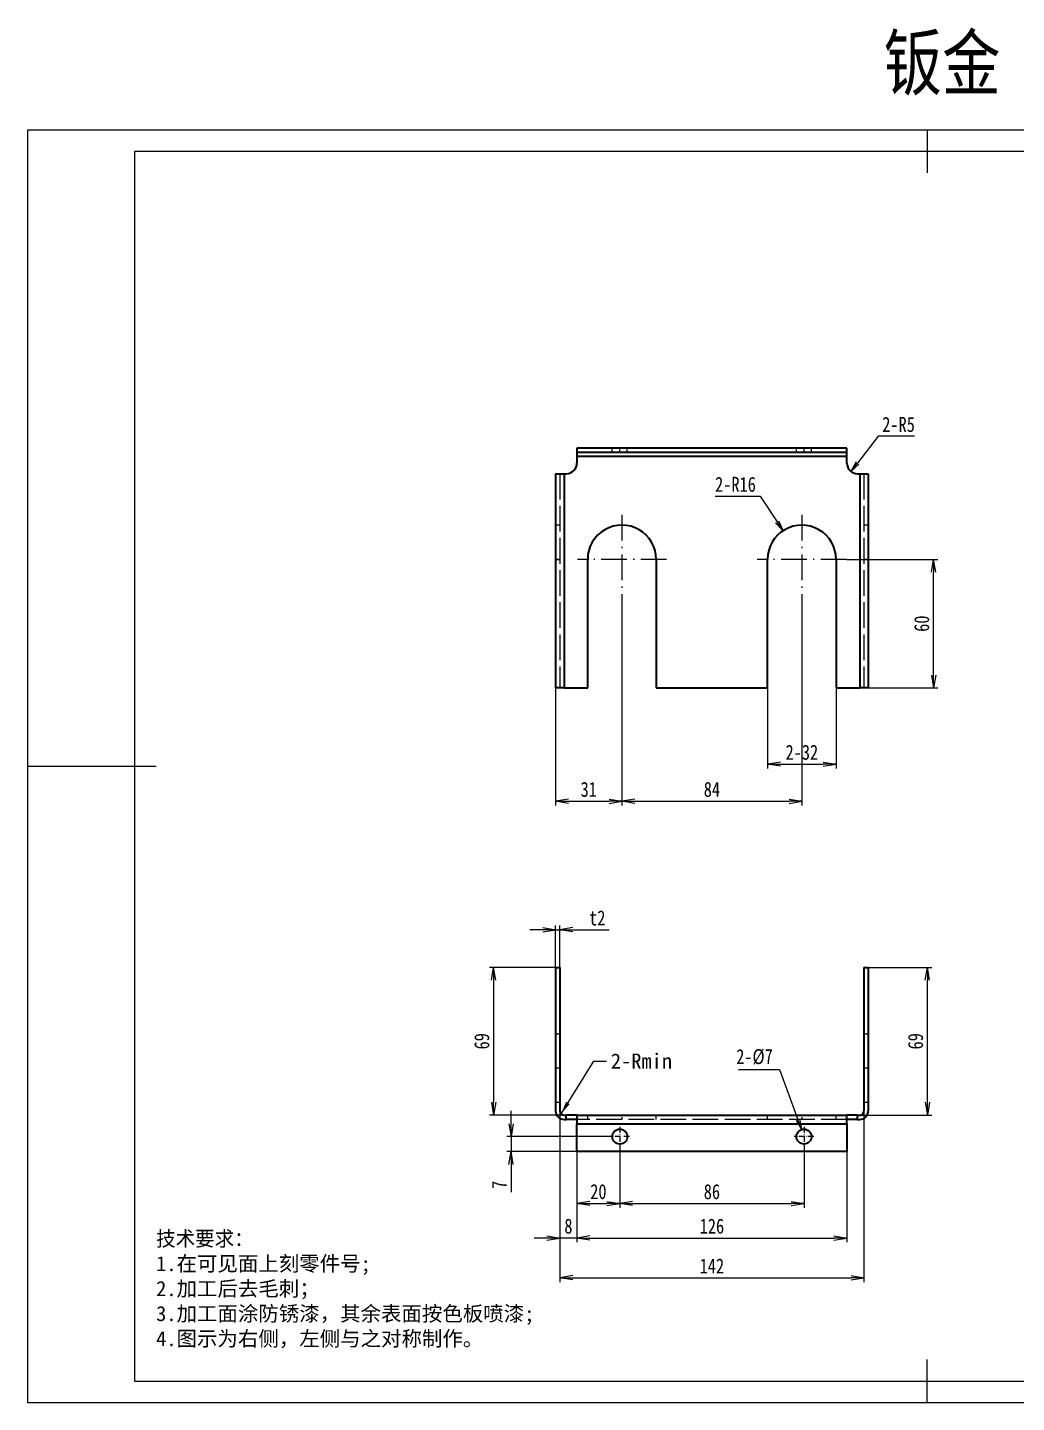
# Model space of a CAD drawing. Header units: millimetres. Extents: x -15766 to 80009, y -9701 to 15159.
# Drawn here: x -7160 to -6698, y 11134 to 11776 of the extents above; entities that cross this region are included whole.
import ezdxf

# ---------------------------------------------------------------- set-up
doc = ezdxf.new("R2010")
doc.units = ezdxf.units.MM
for name, pattern in [('CENTER-HOKUTO_1', [16, 13, -1, 1, -1]), ('DASHDOT', [18.5, 12, -3, 0.5, -3]), ('DASHED', [15, 12, -3]), ('HIDDEN-HOKUTO_1', [2, 1, -1])]:
    doc.linetypes.add(name, pattern=pattern)
doc.layers.get('DEFPOINTS').update_dxf_attribs({"lineweight": 18})
for name, color, linetype, lineweight in [('AM_7', 2, 'CENTER-HOKUTO_1', 18), ('AM_HID', 1, 'HIDDEN-HOKUTO_1', 18), ('AM_VIS', 7, 'Continuous', 18), ('CDRAFT0', 7, 'Continuous', 18), ('DIM', 253, 'Continuous', 20), ('title_frame', 7, 'Continuous', 18), ('word_dim', 9, 'Continuous', 18), ('粗实线层_1', 7, 'Continuous', 15)]:
    doc.layers.add(name, color=color, linetype=linetype, lineweight=lineweight)
doc.styles.add('DIM', font='', dxfattribs={"width": 0.8})
doc.styles.get('DIM').set_extended_font_data('NSimSun')
doc.dimstyles.new('1-2', dxfattribs={"dimscale": 2, "dimtxt": 3.5, "dimasz": 3, "dimexe": 1, "dimexo": 0, "dimgap": 1, "dimtad": 1, "dimdsep": 46, "dimtxsty": 'DIM', "dimblk": 'OPEN', "dimcen": 0, "dimdle": 6, "dimclrd": 256, "dimclre": 256, "dimclrt": 3, "dimazin": 2, "dimtfac": 0.707107, "dimtmove": 0, "dimatfit": 3, "dimfxl": 0, "dimfrac": 2, "dimtolj": 1, "dimarcsym": 0})
doc.dimstyles.new('1-2$3', dxfattribs={"dimscale": 2, "dimtxt": 3.5, "dimasz": 2.5, "dimexe": 1, "dimexo": 0.625, "dimgap": 1.2, "dimtad": 1, "dimtih": 1, "dimtoh": 1, "dimdsep": 46, "dimtxsty": 'DIM', "dimblk": 'OPEN', "dimcen": 0, "dimdle": 5, "dimclrd": 256, "dimclre": 256, "dimclrt": 3, "dimazin": 2, "dimtfac": 0.5, "dimtofl": 0, "dimtmove": 0, "dimatfit": 3, "dimfxl": 0, "dimtolj": 1, "dimarcsym": 0})
doc.dimstyles.new('1-2$4', dxfattribs={"dimscale": 2, "dimtxt": 3.5, "dimasz": 2.5, "dimexe": 1, "dimexo": 0.625, "dimgap": 1, "dimtad": 1, "dimtih": 1, "dimtoh": 1, "dimdsep": 46, "dimtxsty": 'DIM', "dimblk": 'OPEN', "dimcen": 0, "dimdle": 5, "dimclrd": 256, "dimclre": 256, "dimclrt": 3, "dimazin": 2, "dimtfac": 0.5, "dimtofl": 0, "dimtmove": 0, "dimatfit": 3, "dimfxl": 0, "dimtolj": 1, "dimarcsym": 0})

# ---------------------------------------------------------------- blocks, each defined once
blk = doc.blocks.new('*X3')
at = {"layer": 'CDRAFT0'}
for p, q in [((420, 297), (0, 297)), ((0, 297), (0, 0)), ((420, 0), (420, 297)), ((0, 0), (420, 0))]:
    blk.add_line(p, q, dxfattribs=at)
at = {"layer": '粗实线层_1'}
for p, q in [((210, 297), (210, 287)), ((415, 292), (25, 292)), ((25, 292), (25, 5)), ((415, 5), (415, 292)), ((0, 148.5), (30, 148.5)), ((420, 148.5), (410, 148.5)), ((210, 0), (210, 10)), ((25, 5), (415, 5))]:
    blk.add_line(p, q, dxfattribs=at)
blk = doc.blocks.new('_OPEN')
at = {"color": 0, "linetype": 'ByBlock', "lineweight": -2}
for p, q in [((-1, 0.166667), (0, 0)), ((-1, -0.166667), (0, 0)), ((0, 0), (-1, 0))]:
    blk.add_line(p, q, dxfattribs=at)
blk = doc.blocks.new('*D495')
at = {"layer": 'DEFPOINTS', "color": 0, "transparency": 16777216}
for p in [(-6913.25, 11337.24), (-6942.15, 11268.24), (-6909.25, 11268.24)]:
    blk.add_point(p, dxfattribs=at)
at = {"layer": 'DIM', "linetype": 'Continuous', "lineweight": -2, "transparency": 16777216}
for p, q in [((-6913.25, 11337.24), (-6944.15, 11337.24)), ((-6942.15, 11331.24), (-6942.15, 11274.24)), ((-6909.25, 11268.24), (-6944.15, 11268.24))]:
    blk.add_line(p, q, dxfattribs=at)
at = {"layer": 'DIM', "lineweight": -2, "transparency": 16777216, "xscale": 6, "yscale": 6, "zscale": 6}
for p, rotation in [((-6942.15, 11337.24), 90), ((-6942.15, 11268.24), 270)]:
    blk.add_blockref('_OPEN', p, dxfattribs=dict(at, rotation=rotation))
at = {"layer": 'DIM', "color": 3, "transparency": 16777216, "insert": (-6947.65, 11302.74), "char_height": 7, "attachment_point": 5, "rotation": 90, "style": 'DIM'}
blk.add_mtext('\\A1;69', dxfattribs=at)
blk = doc.blocks.new('*D496')
at = {"layer": 'DEFPOINTS', "color": 0, "transparency": 16777216}
for p in [(-6767.25, 11337.24), (-6739.63, 11337.24), (-6771.75, 11268.24)]:
    blk.add_point(p, dxfattribs=at)
at = {"layer": 'DIM', "linetype": 'Continuous', "lineweight": -2, "transparency": 16777216}
for p, q in [((-6767.25, 11337.24), (-6737.63, 11337.24)), ((-6739.63, 11274.24), (-6739.63, 11331.24)), ((-6771.75, 11268.24), (-6737.63, 11268.24))]:
    blk.add_line(p, q, dxfattribs=at)
at = {"layer": 'DIM', "lineweight": -2, "transparency": 16777216, "xscale": 6, "yscale": 6, "zscale": 6}
for p, rotation in [((-6739.63, 11337.24), 90), ((-6739.63, 11268.24), 270)]:
    blk.add_blockref('_OPEN', p, dxfattribs=dict(at, rotation=rotation))
at = {"layer": 'DIM', "color": 3, "transparency": 16777216, "insert": (-6745.13, 11302.74), "char_height": 7, "attachment_point": 5, "rotation": 90, "style": 'DIM'}
blk.add_mtext('\\A1;69', dxfattribs=at)
blk = doc.blocks.new('*D497')
at = {"layer": 'DEFPOINTS', "color": 0, "transparency": 16777216}
for p in [(-6911.25, 11270.24), (-6769.25, 11270.24), (-6769.25, 11192.33)]:
    blk.add_point(p, dxfattribs=at)
at = {"layer": 'DIM', "linetype": 'Continuous', "lineweight": -2, "transparency": 16777216}
for p, q in [((-6911.25, 11270.24), (-6911.25, 11190.33)), ((-6769.25, 11270.24), (-6769.25, 11190.33)), ((-6905.25, 11192.33), (-6775.25, 11192.33))]:
    blk.add_line(p, q, dxfattribs=at)
at = {"layer": 'DIM', "lineweight": -2, "transparency": 16777216, "xscale": 6, "yscale": 6, "zscale": 6, "rotation": 180}
blk.add_blockref('_OPEN', (-6911.25, 11192.33), dxfattribs=at)
at = {"layer": 'DIM', "lineweight": -2, "transparency": 16777216, "xscale": 6, "yscale": 6, "zscale": 6}
blk.add_blockref('_OPEN', (-6769.25, 11192.33), dxfattribs=at)
at = {"layer": 'DIM', "color": 3, "transparency": 16777216, "insert": (-6840.25, 11197.83), "char_height": 7, "attachment_point": 5, "style": 'DIM'}
blk.add_mtext('\\A1;142', dxfattribs=at)
blk = doc.blocks.new('*D498')
at = {"layer": 'DEFPOINTS', "color": 0, "transparency": 16777216}
for p in [(-6903.25, 11251.24), (-6777.25, 11251.24), (-6777.25, 11210.89)]:
    blk.add_point(p, dxfattribs=at)
at = {"layer": 'DIM', "linetype": 'Continuous', "lineweight": -2, "transparency": 16777216}
for p, q in [((-6903.25, 11251.24), (-6903.25, 11208.89)), ((-6777.25, 11251.24), (-6777.25, 11208.89)), ((-6897.25, 11210.89), (-6783.25, 11210.89))]:
    blk.add_line(p, q, dxfattribs=at)
at = {"layer": 'DIM', "lineweight": -2, "transparency": 16777216, "xscale": 6, "yscale": 6, "zscale": 6, "rotation": 180}
blk.add_blockref('_OPEN', (-6903.25, 11210.89), dxfattribs=at)
at = {"layer": 'DIM', "lineweight": -2, "transparency": 16777216, "xscale": 6, "yscale": 6, "zscale": 6}
blk.add_blockref('_OPEN', (-6777.25, 11210.89), dxfattribs=at)
at = {"layer": 'DIM', "color": 3, "transparency": 16777216, "insert": (-6840.25, 11216.39), "char_height": 7, "attachment_point": 5, "style": 'DIM'}
blk.add_mtext('\\A1;126', dxfattribs=at)
blk = doc.blocks.new('*D100')
at = {"layer": 'DEFPOINTS', "color": 0, "transparency": 16777216}
for p in [(-6911.25, 11270.24), (-6903.25, 11251.24), (-6911.25, 11210.89)]:
    blk.add_point(p, dxfattribs=at)
at = {"layer": 'DIM', "linetype": 'Continuous', "lineweight": -2, "transparency": 16777216}
for p, q in [((-6911.25, 11270.24), (-6911.25, 11208.89)), ((-6903.25, 11251.24), (-6903.25, 11208.89)), ((-6917.25, 11210.89), (-6923.25, 11210.89)), ((-6903.25, 11210.89), (-6911.25, 11210.89)), ((-6897.25, 11210.89), (-6891.25, 11210.89))]:
    blk.add_line(p, q, dxfattribs=at)
at = {"layer": 'DIM', "lineweight": -2, "transparency": 16777216, "xscale": 6, "yscale": 6, "zscale": 6}
blk.add_blockref('_OPEN', (-6911.25, 11210.89), dxfattribs=at)
at = {"layer": 'DIM', "lineweight": -2, "transparency": 16777216, "xscale": 6, "yscale": 6, "zscale": 6, "rotation": 180}
blk.add_blockref('_OPEN', (-6903.25, 11210.89), dxfattribs=at)
at = {"layer": 'DIM', "color": 3, "transparency": 16777216, "insert": (-6907.25, 11216.39), "char_height": 7, "attachment_point": 5, "style": 'DIM'}
blk.add_mtext('\\A1;8', dxfattribs=at)
blk = doc.blocks.new('*D499')
at = {"layer": 'DEFPOINTS', "color": 0, "transparency": 16777216}
for p in [(-6883.25, 11253.69), (-6903.25, 11251.24), (-6883.25, 11227)]:
    blk.add_point(p, dxfattribs=at)
at = {"layer": 'DIM', "linetype": 'Continuous', "lineweight": -2, "transparency": 16777216}
for p, q in [((-6883.25, 11253.69), (-6883.25, 11225)), ((-6903.25, 11251.24), (-6903.25, 11225)), ((-6897.25, 11227), (-6889.25, 11227))]:
    blk.add_line(p, q, dxfattribs=at)
at = {"layer": 'DIM', "lineweight": -2, "transparency": 16777216, "xscale": 6, "yscale": 6, "zscale": 6, "rotation": 180}
blk.add_blockref('_OPEN', (-6903.25, 11227), dxfattribs=at)
at = {"layer": 'DIM', "lineweight": -2, "transparency": 16777216, "xscale": 6, "yscale": 6, "zscale": 6}
blk.add_blockref('_OPEN', (-6883.25, 11227), dxfattribs=at)
at = {"layer": 'DIM', "color": 3, "transparency": 16777216, "insert": (-6893.25, 11232.5), "char_height": 7, "attachment_point": 5, "style": 'DIM'}
blk.add_mtext('\\A1;20', dxfattribs=at)
blk = doc.blocks.new('*D500')
at = {"layer": 'DEFPOINTS', "color": 0, "transparency": 16777216}
for p in [(-6883.25, 11253.69), (-6797.25, 11253.69), (-6797.25, 11227)]:
    blk.add_point(p, dxfattribs=at)
at = {"layer": 'DIM', "linetype": 'Continuous', "lineweight": -2, "transparency": 16777216}
for p, q in [((-6883.25, 11253.69), (-6883.25, 11225)), ((-6797.25, 11253.69), (-6797.25, 11225)), ((-6877.25, 11227), (-6803.25, 11227))]:
    blk.add_line(p, q, dxfattribs=at)
at = {"layer": 'DIM', "lineweight": -2, "transparency": 16777216, "xscale": 6, "yscale": 6, "zscale": 6, "rotation": 180}
blk.add_blockref('_OPEN', (-6883.25, 11227), dxfattribs=at)
at = {"layer": 'DIM', "lineweight": -2, "transparency": 16777216, "xscale": 6, "yscale": 6, "zscale": 6}
blk.add_blockref('_OPEN', (-6797.25, 11227), dxfattribs=at)
at = {"layer": 'DIM', "color": 3, "transparency": 16777216, "insert": (-6840.25, 11232.5), "char_height": 7, "attachment_point": 5, "style": 'DIM'}
blk.add_mtext('\\A1;86', dxfattribs=at)
blk = doc.blocks.new('*D501')
at = {"layer": 'DEFPOINTS', "color": 0, "transparency": 16777216}
for p in [(-6887.8, 11258.24), (-6934.04, 11251.24), (-6903.25, 11251.24)]:
    blk.add_point(p, dxfattribs=at)
at = {"layer": 'DIM', "linetype": 'Continuous', "lineweight": -2, "transparency": 16777216}
for p, q in [((-6934.04, 11264.24), (-6934.04, 11270.24)), ((-6887.8, 11258.24), (-6936.04, 11258.24)), ((-6934.04, 11258.24), (-6934.04, 11251.24)), ((-6903.25, 11251.24), (-6936.04, 11251.24)), ((-6934.04, 11245.24), (-6934.04, 11232.22))]:
    blk.add_line(p, q, dxfattribs=at)
at = {"layer": 'DIM', "lineweight": -2, "transparency": 16777216, "xscale": 6, "yscale": 6, "zscale": 6}
for p, rotation in [((-6934.04, 11258.24), 270), ((-6934.04, 11251.24), 90)]:
    blk.add_blockref('_OPEN', p, dxfattribs=dict(at, rotation=rotation))
at = {"layer": 'DIM', "color": 3, "transparency": 16777216, "insert": (-6939.54, 11235.73), "char_height": 7, "attachment_point": 5, "rotation": 90, "style": 'DIM'}
blk.add_mtext('\\A1;7', dxfattribs=at)
blk = doc.blocks.new('*D502')
at = {"layer": 'DEFPOINTS', "color": 0, "transparency": 16777216}
for p in [(-6798.45, 11261.52), (-6796.05, 11254.95)]:
    blk.add_point(p, dxfattribs=at)
at = {"layer": 'DIM', "linetype": 'Continuous', "lineweight": -2, "transparency": 16777216}
for p, q in [((-6827.89, 11289.54), (-6808.69, 11289.54)), ((-6808.69, 11289.54), (-6800.17, 11266.22))]:
    blk.add_line(p, q, dxfattribs=at)
at = {"layer": 'DIM', "lineweight": -2, "transparency": 16777216, "xscale": 5, "yscale": 5, "zscale": 5, "rotation": 290.0759259601323}
blk.add_blockref('_OPEN', (-6798.45, 11261.52), dxfattribs=at)
at = {"layer": 'DIM', "color": 3, "transparency": 16777216, "insert": (-6820.37, 11295.44), "char_height": 7, "attachment_point": 5, "style": 'DIM'}
blk.add_mtext('\\A1;2-%%c7', dxfattribs=at)
blk = doc.blocks.new('*D503')
at = {"layer": 'DEFPOINTS', "color": 0, "transparency": 16777216}
for p in [(-6911.25, 11354.77), (-6913.25, 11337.24), (-6911.25, 11337.24)]:
    blk.add_point(p, dxfattribs=at)
at = {"layer": 'DIM', "linetype": 'Continuous', "lineweight": -2, "transparency": 16777216}
for p, q in [((-6913.25, 11337.24), (-6913.25, 11356.77)), ((-6911.25, 11337.24), (-6911.25, 11356.77)), ((-6919.25, 11354.77), (-6925.25, 11354.77)), ((-6913.25, 11354.77), (-6911.25, 11354.77)), ((-6905.25, 11354.77), (-6888.28, 11354.77))]:
    blk.add_line(p, q, dxfattribs=at)
at = {"layer": 'DIM', "lineweight": -2, "transparency": 16777216, "xscale": 6, "yscale": 6, "zscale": 6}
blk.add_blockref('_OPEN', (-6913.25, 11354.77), dxfattribs=at)
at = {"layer": 'DIM', "lineweight": -2, "transparency": 16777216, "xscale": 6, "yscale": 6, "zscale": 6, "rotation": 180}
blk.add_blockref('_OPEN', (-6911.25, 11354.77), dxfattribs=at)
at = {"layer": 'DIM', "color": 3, "transparency": 16777216, "insert": (-6893.77, 11360.27), "char_height": 7, "attachment_point": 5, "style": 'DIM'}
blk.add_mtext('\\A1;t2', dxfattribs=at)
blk = doc.blocks.new('*D511')
at = {"layer": 'DEFPOINTS', "color": 0, "transparency": 16777216}
for p in [(-6882.25, 11506.88), (-6913.25, 11467.68), (-6882.25, 11414.79)]:
    blk.add_point(p, dxfattribs=at)
at = {"layer": 'DIM', "linetype": 'Continuous', "lineweight": -2, "transparency": 16777216}
for p, q in [((-6882.25, 11506.88), (-6882.25, 11412.79)), ((-6913.25, 11467.68), (-6913.25, 11412.79)), ((-6907.25, 11414.79), (-6888.25, 11414.79))]:
    blk.add_line(p, q, dxfattribs=at)
at = {"layer": 'DIM', "lineweight": -2, "transparency": 16777216, "xscale": 6, "yscale": 6, "zscale": 6, "rotation": 180}
blk.add_blockref('_OPEN', (-6913.25, 11414.79), dxfattribs=at)
at = {"layer": 'DIM', "lineweight": -2, "transparency": 16777216, "xscale": 6, "yscale": 6, "zscale": 6}
blk.add_blockref('_OPEN', (-6882.25, 11414.79), dxfattribs=at)
at = {"layer": 'DIM', "color": 3, "transparency": 16777216, "insert": (-6897.75, 11420.29), "char_height": 7, "attachment_point": 5, "style": 'DIM'}
blk.add_mtext('\\A1;31', dxfattribs=at)
blk = doc.blocks.new('*D512')
at = {"layer": 'DEFPOINTS', "color": 0, "transparency": 16777216}
for p in [(-6882.25, 11506.88), (-6798.25, 11506.88), (-6798.25, 11414.79)]:
    blk.add_point(p, dxfattribs=at)
at = {"layer": 'DIM', "linetype": 'Continuous', "lineweight": -2, "transparency": 16777216}
for p, q in [((-6882.25, 11506.88), (-6882.25, 11412.79)), ((-6798.25, 11506.88), (-6798.25, 11412.79)), ((-6876.25, 11414.79), (-6804.25, 11414.79))]:
    blk.add_line(p, q, dxfattribs=at)
at = {"layer": 'DIM', "lineweight": -2, "transparency": 16777216, "xscale": 6, "yscale": 6, "zscale": 6, "rotation": 180}
blk.add_blockref('_OPEN', (-6882.25, 11414.79), dxfattribs=at)
at = {"layer": 'DIM', "lineweight": -2, "transparency": 16777216, "xscale": 6, "yscale": 6, "zscale": 6}
blk.add_blockref('_OPEN', (-6798.25, 11414.79), dxfattribs=at)
at = {"layer": 'DIM', "color": 3, "transparency": 16777216, "insert": (-6840.25, 11420.29), "char_height": 7, "attachment_point": 5, "style": 'DIM'}
blk.add_mtext('\\A1;84', dxfattribs=at)
blk = doc.blocks.new('*D513')
at = {"layer": 'DEFPOINTS', "color": 0, "transparency": 16777216}
for p in [(-6814.25, 11467.68), (-6782.25, 11467.68), (-6782.25, 11432.1)]:
    blk.add_point(p, dxfattribs=at)
at = {"layer": 'DIM', "linetype": 'Continuous', "lineweight": -2, "transparency": 16777216}
for p, q in [((-6814.25, 11467.68), (-6814.25, 11430.1)), ((-6782.25, 11467.68), (-6782.25, 11430.1)), ((-6808.25, 11432.1), (-6788.25, 11432.1))]:
    blk.add_line(p, q, dxfattribs=at)
at = {"layer": 'DIM', "lineweight": -2, "transparency": 16777216, "xscale": 6, "yscale": 6, "zscale": 6, "rotation": 180}
blk.add_blockref('_OPEN', (-6814.25, 11432.1), dxfattribs=at)
at = {"layer": 'DIM', "lineweight": -2, "transparency": 16777216, "xscale": 6, "yscale": 6, "zscale": 6}
blk.add_blockref('_OPEN', (-6782.25, 11432.1), dxfattribs=at)
at = {"layer": 'DIM', "color": 3, "transparency": 16777216, "insert": (-6798.25, 11437.6), "char_height": 7, "attachment_point": 5, "style": 'DIM'}
blk.add_mtext('\\A1;2-32', dxfattribs=at)
blk = doc.blocks.new('*D514')
at = {"layer": 'DEFPOINTS', "color": 0, "transparency": 16777216}
for p in [(-6777.45, 11527.68), (-6736.75, 11527.68), (-6767.25, 11467.68)]:
    blk.add_point(p, dxfattribs=at)
at = {"layer": 'DIM', "linetype": 'Continuous', "lineweight": -2, "transparency": 16777216}
for p, q in [((-6777.45, 11527.68), (-6734.75, 11527.68)), ((-6736.75, 11473.68), (-6736.75, 11521.68)), ((-6767.25, 11467.68), (-6734.75, 11467.68))]:
    blk.add_line(p, q, dxfattribs=at)
at = {"layer": 'DIM', "lineweight": -2, "transparency": 16777216, "xscale": 6, "yscale": 6, "zscale": 6}
for p, rotation in [((-6736.75, 11527.68), 90), ((-6736.75, 11467.68), 270)]:
    blk.add_blockref('_OPEN', p, dxfattribs=dict(at, rotation=rotation))
at = {"layer": 'DIM', "color": 3, "transparency": 16777216, "insert": (-6742.25, 11497.68), "char_height": 7, "attachment_point": 5, "rotation": 90, "style": 'DIM'}
blk.add_mtext('\\A1;60', dxfattribs=at)
blk = doc.blocks.new('*D515')
at = {"layer": 'DEFPOINTS', "color": 0, "transparency": 16777216}
for p in [(-6807.04, 11541.04), (-6798.25, 11527.68)]:
    blk.add_point(p, dxfattribs=at)
at = {"layer": 'DIM', "linetype": 'Continuous', "lineweight": -2, "transparency": 16777216}
for p, q in [((-6838.8, 11557.17), (-6817.65, 11557.17)), ((-6817.65, 11557.17), (-6809.79, 11545.22))]:
    blk.add_line(p, q, dxfattribs=at)
at = {"layer": 'DIM', "lineweight": -2, "transparency": 16777216, "xscale": 5, "yscale": 5, "zscale": 5, "rotation": 303.3285877653578}
blk.add_blockref('_OPEN', (-6807.04, 11541.04), dxfattribs=at)
at = {"layer": 'DIM', "color": 3, "transparency": 16777216, "insert": (-6829.25, 11562.67), "char_height": 7, "attachment_point": 5, "style": 'DIM'}
blk.add_mtext('\\A1;2-R16', dxfattribs=at)
blk = doc.blocks.new('*D516')
at = {"layer": 'DEFPOINTS', "color": 0, "transparency": 16777216}
for p in [(-6775.31, 11568.72), (-6772.25, 11572.68)]:
    blk.add_point(p, dxfattribs=at)
at = {"layer": 'DIM', "linetype": 'Continuous', "lineweight": -2, "transparency": 16777216}
for p, q in [((-6762.61, 11585.15), (-6772.25, 11572.68)), ((-6745.59, 11585.15), (-6762.61, 11585.15))]:
    blk.add_line(p, q, dxfattribs=at)
at = {"layer": 'DIM', "lineweight": -2, "transparency": 16777216, "xscale": 5, "yscale": 5, "zscale": 5, "rotation": 232.3131552686978}
blk.add_blockref('_OPEN', (-6775.31, 11568.72), dxfattribs=at)
at = {"layer": 'DIM', "color": 3, "transparency": 16777216, "insert": (-6753.1, 11590.65), "char_height": 7, "attachment_point": 5, "style": 'DIM'}
blk.add_mtext('\\A1;2-R5', dxfattribs=at)

msp = doc.modelspace()

# ---------------------------------------------------------------- linework, layer by layer
at = {"layer": 'AM_7', "linetype": 'DASHDOT', "lineweight": 13, "ltscale": 0.060001}
for p, q in [((-6883.24968, 11577.47596), (-6883.24968, 11579.87598)), ((-6797.24968, 11577.47596), (-6797.24968, 11579.87598))]:
    msp.add_line(p, q, dxfattribs=at)
at = {"layer": 'AM_7', "linetype": 'DASHDOT', "lineweight": 13}
for p, q in [((-6882.24968, 11548.47596), (-6882.24968, 11506.87598)), ((-6798.24968, 11548.47596), (-6798.24968, 11506.87598)), ((-6861.4489, 11527.67597), (-6903.05046, 11527.67597)), ((-6777.4489, 11527.67597), (-6819.05046, 11527.67597))]:
    msp.add_line(p, q, dxfattribs=at)
at = {"layer": 'AM_7', "linetype": 'DASHDOT', "lineweight": 13, "ltscale": 0.06001}
for p, q in [((-6911.05046, 11527.67597), (-6913.45085, 11527.67597)), ((-6767.05046, 11527.67597), (-6769.45085, 11527.67597)), ((-6911.05046, 11290.23579), (-6913.45085, 11290.23579)), ((-6767.05046, 11290.23579), (-6769.45085, 11290.23579)), ((-6882.24968, 11268.43574), (-6882.24968, 11266.03535)), ((-6798.24968, 11268.43574), (-6798.24968, 11266.03535))]:
    msp.add_line(p, q, dxfattribs=at)
at = {"layer": 'AM_7', "linetype": 'DASHDOT', "lineweight": 13, "ltscale": 0.227502}
for p, q in [((-6883.24968, 11262.78583), (-6883.24968, 11253.68574)), ((-6797.24968, 11262.78583), (-6797.24968, 11253.68574))]:
    msp.add_line(p, q, dxfattribs=at)
at = {"layer": 'AM_7', "linetype": 'DASHDOT', "lineweight": 13, "ltscale": 0.227539}
for p, q in [((-6878.6989, 11258.23579), (-6887.80046, 11258.23579)), ((-6792.6989, 11258.23579), (-6801.80046, 11258.23579))]:
    msp.add_line(p, q, dxfattribs=at)
at = {"layer": 'AM_HID', "linetype": 'DASHED', "lineweight": 13, "ltscale": 0.05}
for p, q in [((-6886.74968, 11577.67597), (-6886.74968, 11579.67597)), ((-6879.74968, 11577.67597), (-6879.74968, 11579.67597)), ((-6800.74968, 11577.67597), (-6800.74968, 11579.67597)), ((-6793.74968, 11577.67597), (-6793.74968, 11579.67597)), ((-6911.24968, 11543.67597), (-6913.24968, 11543.67597)), ((-6767.24968, 11543.67597), (-6769.24968, 11543.67597)), ((-6913.24968, 11527.67597), (-6911.24968, 11527.67597)), ((-6913.24968, 11527.67597), (-6911.24968, 11527.67597)), ((-6769.24968, 11527.67597), (-6767.24968, 11527.67597)), ((-6769.24968, 11527.67597), (-6767.24968, 11527.67597)), ((-6913.24968, 11306.23579), (-6911.24968, 11306.23579)), ((-6769.24968, 11306.23579), (-6767.24968, 11306.23579)), ((-6913.24968, 11274.23579), (-6911.24968, 11274.23579)), ((-6769.24968, 11274.23579), (-6767.24968, 11274.23579)), ((-6898.24968, 11266.23579), (-6898.24968, 11268.23579)), ((-6866.24968, 11266.23579), (-6866.24968, 11268.23579)), ((-6814.24968, 11266.23579), (-6814.24968, 11268.23579)), ((-6782.24968, 11266.23579), (-6782.24968, 11268.23579))]:
    msp.add_line(p, q, dxfattribs=at)
at = {"layer": 'AM_HID', "linetype": 'DASHED', "lineweight": 13}
for p, q in [((-6903.24968, 11575.67597), (-6777.24968, 11575.67597)), ((-6911.24968, 11567.67597), (-6911.24968, 11467.67597)), ((-6909.24968, 11567.67597), (-6909.24968, 11467.67597)), ((-6771.24968, 11567.67597), (-6771.24968, 11467.67597)), ((-6769.24968, 11567.67597), (-6769.24968, 11467.67597)), ((-6777.24968, 11266.23579), (-6903.24968, 11266.23579)), ((-6777.24968, 11264.23579), (-6903.24968, 11264.23579))]:
    msp.add_line(p, q, dxfattribs=at)
at = {"layer": 'AM_VIS', "lineweight": 35}
for p, q in [((-6777.24968, 11579.67597), (-6903.24968, 11579.67597)), ((-6903.24968, 11577.67597), (-6777.24968, 11577.67597)), ((-6777.24968, 11575.67597), (-6903.24968, 11575.67597)), ((-6913.24968, 11567.67597), (-6913.24968, 11467.67597)), ((-6909.24968, 11567.67597), (-6909.24968, 11467.67597)), ((-6771.24968, 11567.67597), (-6771.24968, 11467.67597)), ((-6767.24968, 11567.67597), (-6767.24968, 11467.67597)), ((-6898.24968, 11467.67597), (-6898.24968, 11527.67597)), ((-6866.24968, 11527.67597), (-6866.24968, 11467.67597)), ((-6814.24968, 11467.67597), (-6814.24968, 11527.67597)), ((-6782.24968, 11527.67597), (-6782.24968, 11467.67597)), ((-6866.24968, 11467.67597), (-6814.24968, 11467.67597)), ((-6913.24968, 11337.23579), (-6913.24968, 11270.23579)), ((-6911.24968, 11337.23579), (-6911.24968, 11270.23579)), ((-6769.24968, 11337.23579), (-6769.24968, 11270.23579)), ((-6767.24968, 11337.23579), (-6767.24968, 11270.23579)), ((-6903.24968, 11268.23579), (-6777.24968, 11268.23579)), ((-6903.24968, 11264.23579), (-6777.24968, 11264.23579)), ((-6777.24968, 11251.23579), (-6903.24968, 11251.23579))]:
    msp.add_line(p, q, dxfattribs=at)
at = {"layer": 'AM_VIS', "lineweight": 35, "ltscale": 0.05}
for p, q in [((-6903.24968, 11579.67597), (-6903.24968, 11577.67597)), ((-6777.24968, 11577.67597), (-6777.24968, 11579.67597)), ((-6903.24968, 11577.67597), (-6903.24968, 11575.67597)), ((-6777.24968, 11575.67597), (-6777.24968, 11577.67597)), ((-6913.24968, 11337.23579), (-6911.24968, 11337.23579)), ((-6769.24968, 11337.23579), (-6767.24968, 11337.23579)), ((-6908.24968, 11266.23579), (-6908.24968, 11268.23579)), ((-6772.24968, 11266.23579), (-6772.24968, 11268.23579))]:
    msp.add_line(p, q, dxfattribs=at)
at = {"layer": 'AM_VIS', "lineweight": 35, "ltscale": 0.075}
for p, q in [((-6903.24968, 11575.67597), (-6903.24968, 11572.67597)), ((-6777.24968, 11572.67597), (-6777.24968, 11575.67597))]:
    msp.add_line(p, q, dxfattribs=at)
at = {"layer": 'AM_VIS', "lineweight": 35, "ltscale": 0.1}
for p, q in [((-6913.24968, 11567.67597), (-6909.24968, 11567.67597)), ((-6771.24968, 11567.67597), (-6767.24968, 11567.67597)), ((-6909.24968, 11467.67597), (-6913.24968, 11467.67597)), ((-6767.24968, 11467.67597), (-6771.24968, 11467.67597)), ((-6903.24968, 11268.23579), (-6903.24968, 11264.23579)), ((-6777.24968, 11264.23579), (-6777.24968, 11268.23579))]:
    msp.add_line(p, q, dxfattribs=at)
at = {"layer": 'AM_VIS', "lineweight": 35, "ltscale": 0.025}
for p, q in [((-6909.24968, 11567.67597), (-6908.24968, 11567.67597)), ((-6772.24968, 11567.67597), (-6771.24968, 11567.67597)), ((-6909.24968, 11268.23579), (-6908.24968, 11268.23579)), ((-6909.24968, 11266.23579), (-6908.24968, 11266.23579)), ((-6772.24968, 11268.23579), (-6771.24968, 11268.23579)), ((-6772.24968, 11266.23579), (-6771.24968, 11266.23579))]:
    msp.add_line(p, q, dxfattribs=at)
at = {"layer": 'AM_VIS', "lineweight": 35, "ltscale": 0.275}
for p, q in [((-6909.24968, 11467.67597), (-6898.24968, 11467.67597)), ((-6782.24968, 11467.67597), (-6771.24968, 11467.67597))]:
    msp.add_line(p, q, dxfattribs=at)
at = {"layer": 'AM_VIS', "lineweight": 35, "ltscale": 0.125}
for p, q in [((-6903.24968, 11268.23579), (-6908.24968, 11268.23579)), ((-6903.24968, 11266.23579), (-6908.24968, 11266.23579)), ((-6772.24968, 11268.23579), (-6777.24968, 11268.23579)), ((-6772.24968, 11266.23579), (-6777.24968, 11266.23579))]:
    msp.add_line(p, q, dxfattribs=at)
at = {"layer": 'AM_VIS', "lineweight": 35, "ltscale": 0.325}
for p, q in [((-6903.24968, 11251.23579), (-6903.24968, 11264.23579)), ((-6777.24968, 11264.23579), (-6777.24968, 11251.23579))]:
    msp.add_line(p, q, dxfattribs=at)
at = {"layer": 'AM_VIS', "lineweight": 35}
for centre in [(-6883.24968, 11258.23579), (-6797.24968, 11258.23579)]:
    msp.add_circle(centre, 3.5, dxfattribs=at)
for centre, radius, start, end in [((-6908.24968, 11572.67597), 5, 269.9999975, 0), ((-6772.24968, 11572.67597), 5, 180.00000501, 269.9999975), ((-6882.24968, 11527.67597), 16, 0, 180.00000501), ((-6798.24968, 11527.67597), 16, 0, 180.00000501), ((-6909.24968, 11270.23579), 4, 180.00000501, 269.9999975), ((-6909.24968, 11270.23579), 2, 180.00000501, 269.9999975), ((-6771.24968, 11270.23579), 2, 269.9999975, 0), ((-6771.24968, 11270.23579), 4, 269.9999975, 0)]:
    msp.add_arc(centre, radius, start, end, dxfattribs=at)

# ---------------------------------------------------------------- block references
at = {"layer": 'title_frame', "xscale": 2, "yscale": 2, "zscale": 2}
msp.add_blockref('*X3', (-7159.79993, 11134.10436), dxfattribs=at)

# ---------------------------------------------------------------- texts
at = {"layer": 'DIM', "insert": (-6760.06083, 11772.03508), "char_height": 25, "width": 104.980501, "attachment_point": 1, "style": 'DIM'}
msp.add_mtext('{\\C3;钣金}', dxfattribs=at)
at = {"layer": 'DIM', "color": 3, "insert": (-6887.43415, 11297.02025), "char_height": 7, "attachment_point": 1}
msp.add_mtext('\\A1;2-Rmin', dxfattribs=at)
at = {"layer": 'word_dim', "linetype": 'Continuous', "ltscale": 4, "insert": (-7099.73117, 11214.11539), "char_height": 7, "width": 279.2071636, "attachment_point": 1}
msp.add_mtext('{\\C3;技术要求：\\P\\fNSimSun|b0|i0|c134|p49;1\\fSimSun|b0|i0|c134|p49;.在可见面上刻零件号;\\P2.加工后去毛刺；\\P3.加工面涂防锈漆，其余表面按色板喷漆;\\P\\fNSimSun|b0|i0|c134|p49;4\\fSimSun|b0|i0|c134|p49;.图示为右侧，左侧与之对称制作。\\P         }', dxfattribs=at)

# ---------------------------------------------------------------- dimensions: what is measured, and where the dimension line sits
at = {"layer": 'DIM'}
dim = msp.add_radius_dim(center=(-6772.24968, 11572.67597), mpoint=(-6775.30641, 11568.71915), text='2-<>', dimstyle='1-2$4', override={"dimtmove": 1}, dxfattribs=at)
dim.commit()
dim.dimension.update_dxf_attribs({"geometry": '*D516', "text_midpoint": (-6762.61195, 11585.15166), "dimtype": 164})
dim = msp.add_radius_dim(center=(-6798.24968, 11527.67597), mpoint=(-6807.04072, 11541.0445), text='2-<>', dimstyle='1-2$4', dxfattribs=at)
dim.commit()
dim.dimension.update_dxf_attribs({"geometry": '*D515', "text_midpoint": (-6829.25139, 11557.17336), "dimtype": 164})
for base, p1, p2, picture, middle in [((-6736.75319, 11527.67597), (-6767.24968, 11467.67597), (-6777.4489, 11527.67597), '*D514', (-6742.25319, 11497.67597)), ((-6942.15193, 11268.23579), (-6913.24968, 11337.23579), (-6909.24968, 11268.23579), '*D495', (-6947.65193, 11302.73579)), ((-6739.6303, 11337.23579), (-6771.74968, 11268.23579), (-6767.24968, 11337.23579), '*D496', (-6745.1303, 11302.73579)), ((-6934.03978, 11251.23579), (-6887.80046, 11258.23579), (-6903.24968, 11251.23579), '*D501', (-6939.53978, 11235.7269))]:
    dim = msp.add_linear_dim(base=base, p1=p1, p2=p2, angle=90, dimstyle='1-2', dxfattribs=at)
    dim.commit()
    dim.dimension.update_dxf_attribs({"geometry": picture, "text_midpoint": middle})
for base, p1, p2, picture, middle in [((-6882.24968, 11414.79471), (-6913.24968, 11467.67597), (-6882.24968, 11506.87598), '*D511', (-6897.74968, 11420.29471)), ((-6798.24968, 11414.79471), (-6882.24968, 11506.87598), (-6798.24968, 11506.87598), '*D512', (-6840.24968, 11420.29471)), ((-6911.24968, 11210.89303), (-6903.24968, 11251.23579), (-6911.24968, 11270.23579), '*D100', (-6907.24968, 11216.39303)), ((-6769.24968, 11192.33287), (-6911.24968, 11270.23579), (-6769.24968, 11270.23579), '*D497', (-6840.24968, 11197.83287)), ((-6883.24968, 11227.00426), (-6903.24968, 11251.23579), (-6883.24968, 11253.68574), '*D499', (-6893.24968, 11232.50426)), ((-6797.24968, 11227.00426), (-6883.24968, 11253.68574), (-6797.24968, 11253.68574), '*D500', (-6840.24968, 11232.50426)), ((-6777.24968, 11210.89303), (-6903.24968, 11251.23579), (-6777.24968, 11251.23579), '*D498', (-6840.24968, 11216.39303))]:
    dim = msp.add_linear_dim(base=base, p1=p1, p2=p2, dimstyle='1-2', dxfattribs=at)
    dim.commit()
    dim.dimension.update_dxf_attribs({"geometry": picture, "text_midpoint": middle})
dim = msp.add_linear_dim(base=(-6782.24968, 11432.10017), p1=(-6814.24968, 11467.67597), p2=(-6782.24968, 11467.67597), text='2-<>', dimstyle='1-2', dxfattribs=at)
dim.commit()
dim.dimension.update_dxf_attribs({"geometry": '*D513', "text_midpoint": (-6798.24968, 11437.60017)})
dim = msp.add_linear_dim(base=(-6911.24968, 11354.76745), p1=(-6913.24968, 11337.23579), p2=(-6911.24968, 11337.23579), dimstyle='1-2', override={"dimpost": 't<>'}, dxfattribs=at)
dim.commit()
dim.dimension.update_dxf_attribs({"geometry": '*D503', "text_midpoint": (-6893.76523, 11360.26745)})
dim = msp.add_diameter_dim_2p(p1=(-6796.04825, 11254.94845), p2=(-6798.45111, 11261.52312), dimstyle='1-2$3', override={"dimpost": '2-%%c<>'}, dxfattribs=at)
dim.commit()
dim.dimension.update_dxf_attribs({"geometry": '*D502', "text_midpoint": (-6820.36561, 11289.53768), "dimtype": 163})

# ---------------------------------------------------------------- leaders
at = {"layer": 'DIM', "annotation_type": 0, "has_hookline": 1, "hookline_direction": 0, "text_width": 35}
msp.add_leader([(-6910.66389, 11268.82157), (-6895.43415, 11293.52025), (-6889.43415, 11293.52025)], dimstyle='1-2', override={"dimgap": 1, "dimtad": 0}, dxfattribs=at)

doc.saveas('drawing.dxf')
